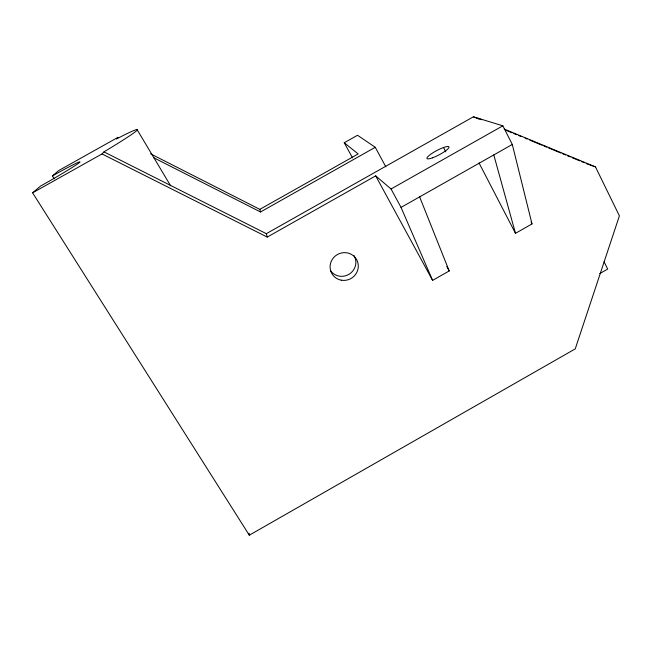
<?xml version="1.0" encoding="UTF-8"?>
<svg xmlns="http://www.w3.org/2000/svg" width="652" height="652" viewBox="0 0 652 652"><rect width="100%" height="100%" fill="white"/><g stroke="black" fill="none" stroke-linecap="round" stroke-linejoin="round"><path stroke-width="0.98" d="M504.216 129.08L595.447 166.863L619.4 215.869L575.243 348.885L249.3 535.194L32.6 192.829L102.005 153.945L104.124 151.745L110.799 147.743A83.619 3.276 -29.7 0 0 121.5 136.366L116.472 138.974L118.085 137.303L58.68 170.571L52.421 175.91L54.295 178.892M32.6 192.829L40.448 186.13A38.688 1.5 -29.7 0 0 79.479 162.511A38.688 1.5 -29.7 0 0 52.421 175.91M599.742 273.604L607.697 269.064L604.086 261.819M102.005 153.945L267.238 237.083L375.682 175.869L432.602 280.384L449.204 270.955L419.627 196.871M479.008 162.902L515.479 233.334L532.008 223.929L512.301 144.459L502.847 125.812L473.393 116.806L266.326 233.677L103.986 151.892M432.602 280.384L401.037 207.393L512.301 144.459M352.512 157.833L344.24 142.747L357.532 135.266L375.259 147.295L385.845 166.871M150.588 153.823L259.838 209.365L358.144 153.945L344.24 142.747M153.701 157.719L260.531 211.973L375.259 147.295M375.682 175.869L391.045 188.982L502.847 125.812M590.011 165.029L595.447 166.863M477.883 118.167L481.649 119.724M473.393 116.806L479.041 119.137M506.319 130.441L511.967 132.772M513.849 133.554L516.669 134.72M518.552 135.502L521.372 136.667M525.137 138.232L527.02 139.006M529.84 140.18L542.065 145.241M543.947 146.024L546.775 147.189M548.658 147.971L560.883 153.033M562.766 153.815L565.586 154.98M567.468 155.763L570.288 156.928M572.171 157.711L579.701 160.824M581.584 161.606L584.404 162.772M586.287 163.554L589.106 164.72M137.336 130.041L170.661 185.844M391.045 188.982L401.037 207.393M446.791 266.481L449.204 270.955M443.515 147.507L445.797 151.859M531.087 222.12L532.008 223.929M493.792 154.94L515.479 233.334M259.838 209.365L260.531 211.973M266.326 233.677L267.238 237.083M249.162 533.222L249.3 535.194M354.109 255.665A13.985 13.562 -30.1 0 1 349.227 274.15A13.985 13.562 -30.1 0 1 330.417 270.498M341.273 280.189A14.222 13.782 -30.2 0 0 357.614 261.859A14.222 13.782 -30.2 0 0 333.702 257.524A14.222 13.782 -30.2 0 0 341.273 280.189M432.455 157.849A12.461 2.445 -27.9 0 0 449.032 147.099A12.461 2.445 -27.9 0 0 432.415 153.106A12.461 2.445 -27.9 0 0 432.455 157.849"/></g></svg>
